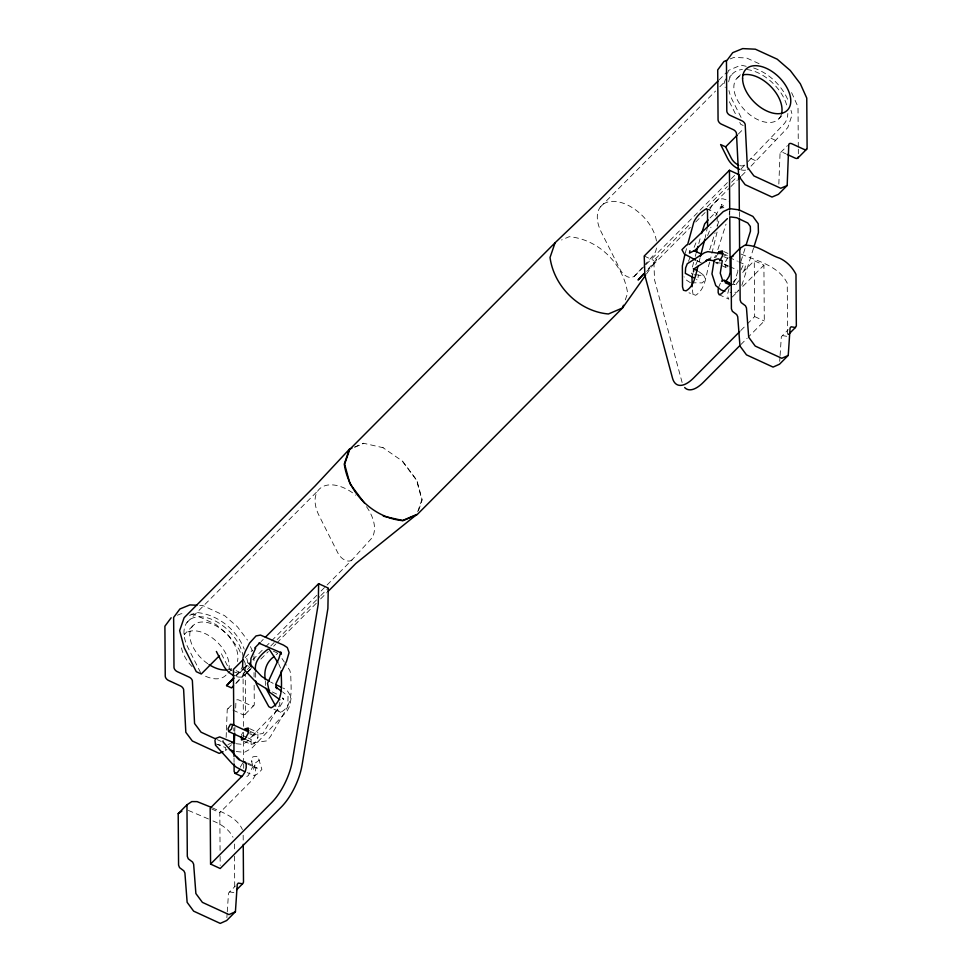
<?xml version="1.0" encoding="UTF-8"?>
<svg xmlns="http://www.w3.org/2000/svg" width="972" height="972" viewBox="0 0 972 972"><rect width="100%" height="100%" fill="white"/><g stroke="black" fill="none" stroke-linecap="round" stroke-linejoin="round"><path stroke-width="0.73" stroke-dasharray="4.86 3.65" d="M279.766 702.282L279.705 704.882L262.999 733.52L253.461 734.868L254.98 734.832L249.719 732.402M225.735 747.687L225.613 750.627L227.557 748.671M226.136 737.408L226.367 731.539M226.427 730.069L227.229 709.524A3.888 2.345 44.8 0 1 230.303 708.88M234.762 731.552L234.932 727.153M235.686 708.066L235.965 700.727A3.888 2.345 44.8 0 1 239.039 700.083L251.092 705.636A3.888 2.345 44.8 0 0 254.287 704.275L254.142 684.616M778.839 184.036L780.054 153.212A3.888 2.345 44.8 0 1 783.128 152.568L785.801 153.807M226.865 917.641L227.156 913.316M227.254 911.87L228.517 893.098L235.37 886.014M779.69 361.329L779.981 357.003M780.079 355.558L781.33 336.786L788.195 329.702M707.604 226.294L705.222 237.581M717.057 232.101L710.131 260.666M738.744 261.784L745.5 264.894L744.88 269.123L742.061 272.257M692.283 276.789L693.024 273.01M729.17 214.29L729.887 210.693M692.416 267.057L693.692 262.051M699.05 261.966L700.132 257.665M709.779 262.1C705.781 273.035 706.644 288.247 695.697 295.281L688.978 292.815M718.478 287.639L720.823 282.184M729.036 288.672L727.797 293.216L727.821 297.189L728.842 299.169L719.195 294.735M685.224 253.34L686.791 247.641M695.259 256.353L696.037 253.498M698.783 243.522L700.739 236.403M737.821 271.382L734.662 281.43L732.281 284.82L734.783 284.371L732.062 284.407M740.98 261.322L745.05 248.395M741.855 285.331L753.507 248.249M709.669 249.731L715.088 232.83M717.348 225.783L719.596 218.736M717.846 249.634L725.999 224.192M244.215 672.357L243.34 674.957L235.479 683.595M244.652 671.057L247.726 661.981L246.159 656.27M417.693 511.794L421.848 499.717L416.538 480.18L402.25 461.08M418.507 510.616L422.2 499.875L416.879 480.338L402.602 461.25L382.822 447.557M625.3 299.898L627.608 293.192C623.635 264.141 598.606 239.27 569.215 236.706L561.524 239.987M725.574 78.987L724.067 83.288L725.221 87.565M727.566 73.252L728.563 70.385L740.943 65.136L746.593 66.4M248.079 764.344L257.313 768.123L252.987 767.139L254.98 764.988L253.607 769.241L251.456 760.845L252.89 756.799L257.859 756.289L261.905 769.447L258.236 773.396L254.482 775.656L247.192 772.594M688.48 261.31L690.156 257.13M694.105 247.374L696.912 240.4M695.77 264.906L698.018 259.317M707.604 235.564L710.994 227.181M740.943 269.973L743.07 265.417L745.5 264.894M709.584 209.94L712.403 204.788L718.624 199.126L722.889 198.798L727.238 200.098L729.644 202.042M715.501 216.015L718.879 209.855L723.776 205.396L720.07 207.158L722.791 206.951L723.958 207.899L721.686 204.278L722.05 209.867M241.445 734.893L242.793 732.499M251.141 744.406L251.08 739.328L254.445 733.35L257.872 732.451L257.92 737.529L254.555 743.507L251.141 744.406L244.251 741.235M715.635 257.689L716.996 255.308M727.979 257.361L725.27 262.124L725.294 267.239L728.696 266.401M240.242 767.139L242.745 762.959M738.817 280.689L735.282 285.537L734.443 285.877L733.69 284.723M646.429 274.055L656.671 259.536L645.894 271.382M738.599 289.948L736.958 292.256L730.106 292.341M714.25 257.665L715.939 255.417M235.564 675.722L239.562 671.324A35.94 21.663 44.8 0 0 242.478 666.282M243.851 668.469L241.044 671.555A9.732 5.868 44.8 0 1 234.058 671.895M244.786 667.448L246.657 665.395L250.399 667.108M247.751 671.968L244.823 675.188A14.957 9.015 44.8 0 1 236.706 676.706M248.723 670.899L251.651 667.691M321.1 591L352.058 559.848L370.672 539.387A35.94 21.663 44.8 0 0 365.423 505.221M656.44 241.02A35.94 21.663 44.8 0 0 617.305 201.69A35.94 21.663 44.8 0 0 601.303 232.15L620.33 269.937A9.732 5.868 44.8 0 0 631.363 277.615L634.279 276.352L643.1 266.668M644.072 265.587L652.892 255.891A35.94 21.663 44.8 0 0 656.635 246.815M748.088 161.571L784.003 123.966A35.94 21.663 44.8 0 0 787.83 113.493M751.004 166.151L787.782 127.599L792.168 114.623L790.989 110.346M718.964 80.032L726.436 72.523M186.989 622.469L318.099 490.544M600.417 206.915L715.538 91.076M719.802 86.787L725.124 81.429M729.389 77.128L731.527 74.99M192.918 625.761L184.182 634.558A29.136 17.557 44.8 0 1 212.904 638.337A29.136 17.557 44.8 0 1 228.967 668.906M736.995 78.246L740.883 74.334M738.307 134.087L743.592 128.766M227.995 673.11L231.883 669.198M778.876 118.754L781.792 115.826M245.126 657.619L252.586 650.122M261.116 641.544L263.242 639.406M236.075 676.038L243.486 668.578M244.543 667.521L246.657 665.395M243.182 669.404L247.459 665.103M252.793 659.733L264.53 647.923M265.599 646.842L316.836 595.289M634.279 276.352L644.946 265.611M646.016 264.542L730.337 179.686M731.406 178.617L734.613 175.397M741.016 168.946L745.281 164.657M243.413 726.351L243.049 673.851L246.244 670.631M247.313 669.562L251.578 665.273M270.751 645.979L276.072 640.621M277.142 639.552L319.752 596.674M320.809 595.593L328.269 588.096M682.113 382.494L654.521 279.802L653.852 260.472L691.141 222.953M707.118 206.878L727.36 186.503M731.612 182.214L736.946 176.855M235.783 683.656L245.296 674.082M246.353 673.013L250.594 668.748M246.961 673.037L251.226 668.736M260.836 659.077L268.308 651.556M273.642 646.186L275.781 644.035M276.85 642.966L316.337 603.223M320.614 598.922L327.017 592.483M646.599 271.395L690.351 227.363M695.697 221.993L708.503 209.102M709.572 208.032L729.851 187.62M730.92 186.551L737.323 180.099M741.587 175.81L749.06 168.29M709.997 217.995L713.825 214.144L716.121 213.123L717.129 215.104M227.873 708.746L231.761 704.846M780.698 152.446L787.49 145.606M245.126 714.286L253.862 705.49M228.529 747.699L231.445 744.759M733.155 281.989L738.428 276.68M742.657 272.427L754.272 260.739L763.907 265.174L764.296 321.003L748.27 337.138M220.073 850.403L219.818 812.677L252.586 779.69L254.871 776.106L255.806 768.159L254.53 766.155L247.641 762.984M732.232 297.055L738.562 290.677M742.79 286.424L763.907 265.174M740.773 330.553L746.119 325.17M747.176 324.089L754.661 316.568L754.272 260.739M740.786 344.659L747.201 338.207M259.5 760.019L255.539 762.838L251.456 760.845M276.145 654.569L277.652 653.597M254.53 766.155L252.38 767.394L248.334 775.547L244.774 777.831M273.849 709.147L280.738 712.318C294.395 705.113 290.592 686.499 290.798 674.009L289.826 670.498L285.124 663.305M744.309 165.07L742.365 165.92A9.732 5.868 44.8 0 1 739.753 165.556M354.488 447.071L363.467 443.232L383.175 447.728M354.829 447.229L363.807 443.39M227.934 744.576L230.498 743.471M189.625 615.398L196.502 612.482C217.607 614.328 236.743 629.625 244.203 649.126M730.215 58.915L733.945 57.397L746.618 57.992L760.383 64.273M177.39 615.227L181.12 613.709L185.348 613.903M717.919 262.246L715.659 262.805L725.294 267.239M253.182 742.802L267.093 740.834L270.714 736.156L287.785 706.571L288.04 696.377L282.864 692.1M694.044 274.821L703.473 274.967L705.806 279.523L702.136 282.913L691.918 282.767M199.722 605.374L202.82 605.58L224.678 615.689L237.423 626.794L247.508 640.098M190.986 614.17L194.084 614.377L215.93 624.486L228.687 635.591L238.772 648.895L241.688 655.383M233.839 892.6L229.55 891.883M786.676 336.3L782.375 335.571M236.184 743.738L242.405 744.358L246.366 742.171L278.369 709.098L282.196 702.89L282.913 698.103L283.751 699.719L281.673 696.426M236.232 751.526L244.373 752.34L251.772 748.233L286.874 711.395L289.972 705.551L291.26 696.985L286.752 689.841L282.67 687.897M715.854 262.586L720.823 263.12M753.664 67.979C769.144 73.07 782.922 86.544 788.644 101.781M218.044 744.479L220.486 745.159M215.614 743.787L225.322 747.504M741.186 254.117C757.613 261.152 778.584 265.757 787.247 283.168L787.599 334.684M188.349 810.417L211.592 820.295M743.216 125.485L740.725 124.331L739.376 121.67M770.99 138.267L775.984 140.563M750.882 158.497L755.876 160.793M706.486 208.688L716.121 213.123M723.8 251.529L727.931 253.437M724.529 254.275L727.287 255.539M721.188 253.704L727.943 256.815M729.292 257.434L737.396 261.164M723.824 256.644L727.955 258.54M724.262 264.068L728.368 265.951M729.741 266.583L737.955 270.374M724.565 264.493L727.323 265.769M644.217 256.037L653.852 260.472M754.661 316.568L764.296 321.003M273.351 651.167L277.482 653.075M236.172 670.68L243.049 673.851M232.976 710.119L242.356 714.432A3.888 2.345 44.8 0 0 245.539 713.059L245.272 673.766M249.61 728.66L257.872 732.451M250.314 731.454L254.445 733.35M249.658 733.739L257.92 737.529M242.818 735.525L246.949 737.42M248.334 738.064L251.08 739.328M246.293 739.704L254.555 743.507M217.181 739.631L221.215 741.478M212.309 807.805C223.56 812.908 236.901 817.44 242.441 829.578M211.556 808.874L219.818 812.677M212.929 820.915C221.009 824.256 229.028 829.152 233.001 837.257M697.179 260.836L701.225 262.719M272.281 691.942L280.337 695.782M270.617 682.028L273.156 683.365M698.54 271.419L703.473 274.967L698.346 275.55L697.519 280.458L696.572 279.292M280.738 712.318L278.454 711.091L276.364 707.3M690.436 282.731L686.597 280.24L684.009 276.765M691.359 273.035L692.659 274.784M281.989 658.506L284.346 662.102M278.624 663.669L281.163 669.574M741.065 117.393L732.414 100.225A35.94 21.663 44.8 0 1 728.976 90.59M729.34 101.72L736.703 116.348M221.385 653.755L227.108 665.127L230.048 669.088A9.732 5.868 44.8 0 0 231.992 670.692M200.609 672.66L187.973 647.583A35.94 21.663 44.8 0 1 203.901 617.099A35.94 21.663 44.8 0 1 243.085 656.307M791.597 92.583L798.012 106.871L798.304 147.683M250.436 646.587L253.935 654.387M244.033 660.583L245.199 663.183L245.223 667.715M693.109 294.71L692.113 288.259M798.316 149.19L798.34 153.734M739.34 212.212L739.364 216.72M729.717 210.778L729.765 216.78M717.142 216.525L717.215 226.476M265.332 681.19L265.356 685.454M255.66 672.49L255.697 678.177M253.947 655.893L253.984 661.944M254.056 672.527L254.093 677.059M243.462 732.353L243.51 739.85M243.522 741.344L243.668 762.352M243.68 763.846L243.705 768.342M243.17 835.227L243.219 841.278M233.827 727.919L233.839 730.908M234.033 757.917L234.058 762.413M234.434 844.012L234.483 850.075M234.519 856.138L234.726 886.44M220.122 856.429L220.182 865.493M352.058 559.848A9.732 5.868 44.8 0 1 341.063 557.393L338.11 553.433L319.083 515.646A35.94 21.663 44.8 0 1 322.279 486.875A35.94 21.663 44.8 0 1 355.764 495.234M231.628 668.627A29.136 17.557 44.8 0 1 226.026 670.012M207.765 663.73A29.136 17.557 44.8 0 1 190.476 630.014A29.136 17.557 44.8 0 1 219.356 627.888A29.136 17.557 44.8 0 1 237.375 661.543M226.051 675.066A29.136 17.557 44.8 0 1 205.262 676.123M192.152 666.683A29.136 17.557 44.8 0 1 181.193 646.222M728.66 81.867A35.94 21.663 44.8 0 1 742.414 69.486M746.812 69.547A35.94 21.663 44.8 0 1 787.32 107.795M745.646 170.112A14.957 9.015 44.8 0 1 740.943 169.808M780.99 115.389A29.136 17.557 44.8 0 1 745.232 110.626A29.136 17.557 44.8 0 1 741.454 75.33"/><path stroke-width="1.46" d="M234.702 733.022L234.361 741.83L231.786 742.924M787.174 185.518L788.79 144.415A3.888 2.345 44.8 0 1 791.864 143.771L803.917 149.324A3.888 2.345 44.8 0 0 807.1 147.963L806.76 98.075L800.333 83.786L790.248 70.482L777.211 59.195L755.366 49.195L742.693 48.6L732.718 52.67L726.461 61.114L726.801 111.002A3.888 2.345 44.8 0 0 730.033 115.316L742.086 120.868A3.888 2.345 44.8 0 1 745.184 124.343L747.383 167.208L753.895 175.908L780.747 188.264L787.174 185.518L778.438 194.315L772.011 197.061L745.147 184.692L738.647 176.005L736.448 133.14A3.888 2.345 44.8 0 0 733.35 129.665L721.297 124.112A3.888 2.345 44.8 0 1 718.065 119.799L717.713 69.911L723.982 61.467L726.473 60.446M250.655 664.957L250.934 658.433L255.648 648.142M693.546 271.808L693.692 269.025L709.682 258.807M210.973 807.197L197.097 801.621L191.8 801.584L186.952 804.816L178.204 813.613L178.569 865.116L179.528 867.607L183.842 870.851L184.911 873.026L187.134 902.332L193.647 911.153L220.243 923.4L226.67 920.533L235.418 911.736L237.253 884.301L238.286 883.086L242.575 883.803L243.498 882.187L243.243 844.316M788.231 355.424L790.078 327.989L791.111 326.774L795.412 327.503L796.347 325.887L795.983 274.371C792.472 267.397 786.931 261.687 779.86 258.273C768.087 254.482 757.553 244.592 744.637 245.284L739.789 248.516L731.041 257.313L731.406 308.817L732.366 311.307L736.667 314.539L737.724 316.714L739.959 346.032L746.472 354.853L773.068 367.088L779.495 364.221L788.231 355.424L781.804 358.291L755.208 346.056L748.707 337.235L746.472 307.93L745.403 305.743L741.101 302.511L740.142 300.02L739.789 248.516M223.013 740.907L222.928 741.782L239.197 759.788L236.33 756.799L240.303 760.226L246.779 763.664M689.889 250.703L689.488 253.097L695.199 250.156L727.384 218.627M228.699 731.539L228.031 728.611L230.437 724.274L232.587 724.517L231.518 729.012L228.699 731.539L245.017 739.048L248.285 733.095L248.237 728.016L244.81 728.915L248.941 730.823M697.957 266.267C695.539 274.857 694.567 285.841 686.05 290.847L683.474 290.276L682.502 286.825L682.356 265.866L684.835 254.761M700.496 256.231L704.858 239.027M687.581 244.786L693.85 221.981C696.426 216.44 701.201 211.531 706.486 208.688L707.495 210.669L707.604 226.294M696.426 252.076L697.993 246.378M701.529 233.547L704.676 223.9L708.09 219.915M745.949 245.515L750.457 231.154L750.335 226.464L747.808 222.989L736.679 217.728L730.932 216.975M753.956 246.827L758.427 232.563L758.196 223.694L752.899 216.404L739.024 209.855L729.644 208.628L723.302 211.568L689.306 244.422M351.925 448.165L349.361 449.258L344.282 464.021C348.243 493.229 373.54 518.027 403.016 520.664L417.122 514.638L622.53 307.954L645.578 275.27M717.907 81.113L597.452 202.31L555.109 242.733L550.031 257.495C553.991 286.533 579.033 311.405 608.411 313.98L622.53 307.954L623.453 305.269M717.664 254.117L719.025 251.736L722.427 250.898L722.439 256.013L719.742 260.775M239.525 769.775L237.435 772.376L235.139 773.396L234.131 771.416L234.07 763.907M171.157 617.767L164.9 626.223L165.24 676.111A3.888 2.345 44.8 0 0 168.472 680.424L180.525 685.977A3.888 2.345 44.8 0 1 183.623 689.452L185.822 732.305L192.335 741.004L219.186 753.373L223.05 751.721M233.511 685.758L231.543 687.921L226.549 685.625L233.559 677.921M643.938 273.533L638.057 279.985L644.46 273.545M349.361 449.258L315.232 485.806L184.121 617.742L179.638 630.634L184.23 647.753L196.283 671.688L201.277 673.985L219.259 655.881M555.109 242.733L349.701 449.416L344.623 464.179L349.944 483.728L364.233 502.816M739.668 169.395A14.957 9.015 44.8 0 1 727.591 158.412L720.617 144.561L725.61 146.857L737.25 135.157M243 659.769L233.414 669.416L233.802 724.918M254.725 647.972L260.046 642.614M265.368 637.255L318.634 583.662L328.269 588.096L327.892 608.484L302.098 764.891A38.844 16.099 -65.3 0 1 281.139 807.197L220.207 868.506L210.572 864.072L210.183 808.242L242.951 775.255L245.236 771.671L246.208 767.698L246.171 763.725L244.895 761.72M739.328 210.717L739.072 174.717L729.437 170.282L644.217 256.037L644.873 275.368L672.478 378.059A38.844 16.099 -65.3 0 0 693.729 377.877L739.704 331.622M226.549 685.625L233.96 678.164M328.086 591.413L355.837 563.481L416.769 514.48L402.663 520.506L383.308 516.181M738.38 179.03L740.518 176.88M274.226 656.489C266.437 661.762 263.631 670.741 265.32 679.768M797.939 157.974L806.687 149.178M731.041 284.116L721.503 293.714L719.195 294.735L718.187 292.754L718.162 288.781M210.572 864.072L271.504 802.763A38.844 16.099 -65.3 0 0 292.463 760.456L318.257 604.049L318.634 583.662M739.716 345.74L703.376 382.312A38.844 16.099 -65.3 0 1 684.689 387.549M236.755 889.672L242.575 883.803M788.62 334.344L795.412 327.503M686.767 244.847L681.955 249.695L684.337 253.959L695.831 260.217M731.041 257.313L733.471 255.685M178.204 813.613L181.849 811.183M708.479 259.415L706.061 260.63L708.236 259.913L714.833 260.933M235.418 911.736L228.991 914.603L202.395 902.368L195.882 893.547L193.647 864.23L192.59 862.055L188.264 858.811L187.304 856.332L186.952 804.816M721.54 281.163L724.055 280.288L724.808 281.443L726.898 279.839L729.182 276.255L730.154 272.281L729.765 216.78M215.116 738.684L219.696 736.91L234.823 743.106M244.92 739.072L241.506 739.971L241.457 736.156M196.903 605.24L189.868 604.912L179.905 608.982L173.636 617.427L173.988 667.314A3.888 2.345 44.8 0 0 177.22 671.628L189.261 677.18A3.888 2.345 44.8 0 1 192.371 680.655L194.57 723.52L201.07 732.208L215.845 739.012M721.188 253.704L707.859 251.639L704.433 252.769L687.265 263.752L685.612 267.908L685.321 273.363L693.85 277.858M725.27 282.852L729.34 284.444M724.857 291.393L721.103 289.935L715.744 285.574L711.966 273.897L714.213 259.937L718.187 258.819L722.269 260.8L720.264 273.229L722.706 280.762M258.844 643.1L280.823 652.674M229.416 749.376L233.511 751.259M787.138 154.414L795.169 158.12A3.888 2.345 44.8 0 0 798.364 156.759M719.025 251.736L723.156 253.643M724.055 280.288L729.571 282.828M724.808 281.443L731.697 284.614M232.587 724.517L248.395 731.794M235.139 773.396L242.016 776.567M693.85 250.569L701.407 254.081M275.878 684.653L281.309 687.253M693.352 268.685L697.24 270.738M269.353 681.36L261.65 676.403L248.941 663.038L251.335 666.768M269.596 690.655L256.644 682.818L243.583 669.076L242.587 666.391L242.964 657.704L245.394 651.204L249.597 643.039L256.037 635.931L260.472 635.068L283.52 645.116L287.323 647.559L289.073 652.625L286.582 661.227L275.805 684.045L276.789 688.662L275.793 687.07L281.71 691.371M244.494 771.549L236.293 767.2L232.235 763.7L215.48 745.147L214.958 740.324M279.839 699.694L269.317 691.979L267.507 683.365L278.952 658.36L280.786 652.03L281.406 654.192M277.846 662.467L269.232 649.272L268.017 649.162C261.067 654.253 253.728 661.604 255.648 671.069M265.964 688.383L275.671 706.049M725.61 146.857L731.333 158.242A9.732 5.868 44.8 0 0 738.38 165.033M216.379 651.459L223.353 665.298A14.957 9.015 44.8 0 0 234.131 675.759M255.721 681.02L256.329 683.948L268.807 706.656L271.091 707.883C284.274 701.031 281.2 683.17 281.175 671.069M739.376 218.214L739.595 249.719M729.437 170.282L729.717 209.284M692.028 276.291L692.1 286.764M233.863 733.909L234.021 756.41M226.026 670.012A29.136 17.557 44.8 0 1 209.016 664.569M742.839 74.917A29.136 17.557 44.8 0 1 770.638 86.374A29.136 17.557 44.8 0 1 781.464 114.04M742.584 78.611A29.136 17.557 44.8 0 0 778.851 113.7A29.136 17.557 44.8 0 0 778.596 76.788A29.136 17.557 44.8 0 0 742.584 78.611"/></g></svg>
